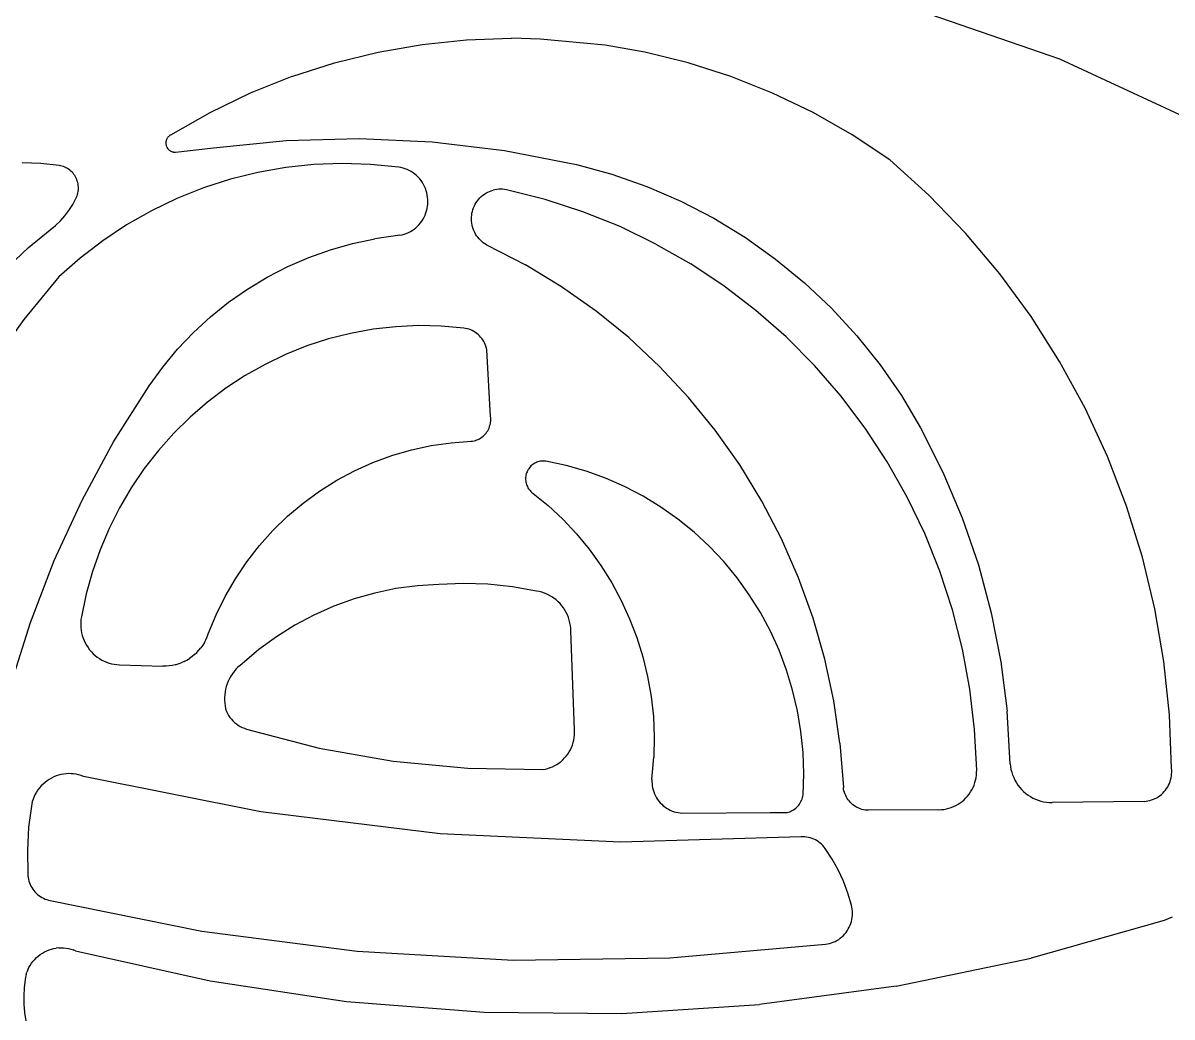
# Model space of a CAD drawing. Extents: x 396092 to 455492, y 17293 to 132793.
# Drawn here: x 416339 to 416428, y 46302.4 to 46379.4 of the extents above; entities that cross this region are included whole.
import ezdxf

# ---------------------------------------------------------------- set-up
doc = ezdxf.new("R2010")
doc.units = 0
doc.header["$LTSCALE"] = 1000
doc.header["$MEASUREMENT"] = 0
doc.layers.add('MU', color=34, linetype='Continuous')

msp = doc.modelspace()

# ---------------------------------------------------------------- linework, layer by layer
at = {"layer": 'MU', "color": 37}
for p, q in [((416419.258, 46376.592), (416407.727, 46380.558)), ((416373.328, 46378.081), (416376.792, 46378.202)), ((416379.008, 46378.126), (416376.792, 46378.202)), ((416384.052, 46377.664), (416379.008, 46378.126)), ((416366.465, 46377.124), (416369.881, 46377.721)), ((416369.881, 46377.721), (416373.328, 46378.081)), ((416387.118, 46377.129), (416384.052, 46377.664)), ((416363.097, 46376.292), (416366.465, 46377.124)), ((416390.487, 46376.299), (416387.118, 46377.129)), ((416429.978, 46371.596), (416419.258, 46376.592)), ((416359.792, 46375.23), (416363.097, 46376.292)), ((416393.793, 46375.238), (416390.487, 46376.299)), ((416359.792, 46375.23), (416356.564, 46373.941)), ((416397.021, 46373.95), (416393.793, 46375.238)), ((416356.564, 46373.941), (416353.43, 46372.432)), ((416400.156, 46372.443), (416397.021, 46373.95)), ((416353.43, 46372.432), (416350.403, 46370.71)), ((416403.184, 46370.722), (416400.156, 46372.443)), ((416350.037, 46370.15), (416350.035, 46370.103)), ((416350.035, 46370.103), (416350.035, 46370.056)), ((416350.043, 46370.196), (416350.037, 46370.15)), ((416350.051, 46370.242), (416350.043, 46370.196)), ((416350.063, 46370.287), (416350.051, 46370.242)), ((416350.077, 46370.332), (416350.063, 46370.287)), ((416350.095, 46370.375), (416350.077, 46370.332)), ((416350.115, 46370.417), (416350.095, 46370.375)), ((416350.138, 46370.458), (416350.115, 46370.417)), ((416350.163, 46370.497), (416350.138, 46370.458)), ((416350.191, 46370.534), (416350.163, 46370.497)), ((416350.221, 46370.569), (416350.191, 46370.534)), ((416350.254, 46370.602), (416350.221, 46370.569)), ((416350.288, 46370.633), (416350.254, 46370.602)), ((416350.325, 46370.661), (416350.288, 46370.633)), ((416350.363, 46370.687), (416350.325, 46370.661)), ((416350.403, 46370.71), (416350.363, 46370.687)), ((416353.728, 46369.706), (416359.353, 46370.286)), ((416359.353, 46370.286), (416365.005, 46370.448)), ((416365.005, 46370.448), (416370.654, 46370.19)), ((416370.654, 46370.19), (416376.269, 46369.514)), ((416406.091, 46368.796), (416403.184, 46370.722)), ((416350.035, 46370.056), (416350.039, 46370.009)), ((416350.039, 46370.009), (416350.046, 46369.963)), ((416350.046, 46369.963), (416350.055, 46369.917)), ((416350.055, 46369.917), (416350.068, 46369.872)), ((416350.068, 46369.872), (416350.083, 46369.828)), ((416350.083, 46369.828), (416350.102, 46369.786)), ((416350.102, 46369.786), (416350.123, 46369.744)), ((416350.123, 46369.744), (416350.146, 46369.704)), ((416350.146, 46369.704), (416350.173, 46369.666)), ((416350.173, 46369.666), (416350.202, 46369.629)), ((416350.202, 46369.629), (416350.233, 46369.595)), ((416350.233, 46369.595), (416350.266, 46369.563)), ((416350.266, 46369.563), (416350.301, 46369.533)), ((416350.301, 46369.533), (416350.338, 46369.505)), ((416350.338, 46369.505), (416350.377, 46369.481)), ((416350.377, 46369.481), (416350.417, 46369.458)), ((416350.417, 46369.458), (416350.459, 46369.439)), ((416350.459, 46369.439), (416350.502, 46369.423)), ((416350.502, 46369.423), (416350.546, 46369.409)), ((416350.546, 46369.409), (416350.59, 46369.399)), ((416350.59, 46369.399), (416350.636, 46369.391)), ((416350.636, 46369.391), (416350.681, 46369.387)), ((416350.681, 46369.387), (416350.727, 46369.386)), ((416350.727, 46369.386), (416350.773, 46369.387)), ((416350.773, 46369.387), (416353.728, 46369.706)), ((416376.269, 46369.514), (416381.822, 46368.423)), ((416340.342, 46368.505), (416338.915, 46368.555)), ((416341.762, 46368.355), (416340.342, 46368.505)), ((416341.875, 46368.335), (416341.762, 46368.355)), ((416341.986, 46368.308), (416341.875, 46368.335)), ((416342.096, 46368.273), (416341.986, 46368.308)), ((416361.5, 46368.426), (416359.319, 46368.195)), ((416363.69, 46368.506), (416361.5, 46368.426)), ((416365.882, 46368.436), (416363.69, 46368.506)), ((416368.063, 46368.215), (416365.882, 46368.436)), ((416381.822, 46368.423), (416384.581, 46367.67)), ((416409.122, 46366.051), (416406.091, 46368.796)), ((416342.203, 46368.232), (416342.096, 46368.273)), ((416342.306, 46368.182), (416342.203, 46368.232)), ((416342.407, 46368.127), (416342.306, 46368.182)), ((416342.504, 46368.064), (416342.407, 46368.127)), ((416342.596, 46367.995), (416342.504, 46368.064)), ((416342.684, 46367.92), (416342.596, 46367.995)), ((416342.767, 46367.84), (416342.684, 46367.92)), ((416342.844, 46367.754), (416342.767, 46367.84)), ((416342.916, 46367.663), (416342.844, 46367.754)), ((416342.982, 46367.567), (416342.916, 46367.663)), ((416343.041, 46367.467), (416342.982, 46367.567)), ((416343.094, 46367.363), (416343.041, 46367.467)), ((416357.159, 46367.814), (416355.028, 46367.285)), ((416359.319, 46368.195), (416357.159, 46367.814)), ((416368.233, 46368.186), (416368.063, 46368.215)), ((416368.401, 46368.145), (416368.233, 46368.186)), ((416368.565, 46368.094), (416368.401, 46368.145)), ((416368.726, 46368.031), (416368.565, 46368.094)), ((416368.883, 46367.958), (416368.726, 46368.031)), ((416369.034, 46367.874), (416368.883, 46367.958)), ((416369.18, 46367.78), (416369.034, 46367.874)), ((416369.319, 46367.677), (416369.18, 46367.78)), ((416369.451, 46367.565), (416369.319, 46367.677)), ((416369.576, 46367.443), (416369.451, 46367.565)), ((416369.693, 46367.314), (416369.576, 46367.443)), ((416384.581, 46367.67), (416387.282, 46366.724)), ((416343.14, 46367.256), (416343.094, 46367.363)), ((416343.179, 46367.147), (416343.14, 46367.256)), ((416343.211, 46367.034), (416343.179, 46367.147)), ((416343.236, 46366.92), (416343.211, 46367.034)), ((416343.253, 46366.805), (416343.236, 46366.92)), ((416343.263, 46366.688), (416343.253, 46366.805)), ((416343.26, 46366.455), (416343.266, 46366.571)), ((416343.266, 46366.571), (416343.263, 46366.688)), ((416352.938, 46366.611), (416350.896, 46365.795)), ((416355.028, 46367.285), (416352.938, 46366.611)), ((416369.801, 46367.177), (416369.693, 46367.314)), ((416369.9, 46367.033), (416369.801, 46367.177)), ((416369.989, 46366.883), (416369.9, 46367.033)), ((416370.069, 46366.727), (416369.989, 46366.883)), ((416370.138, 46366.566), (416370.069, 46366.727)), ((416370.197, 46366.401), (416370.138, 46366.566)), ((416375.963, 46366.517), (416375.814, 46366.513)), ((416376.111, 46366.51), (416375.963, 46366.517)), ((416387.282, 46366.724), (416389.912, 46365.589)), ((416342.821, 46365.321), (416343.075, 46365.784)), ((416343.075, 46365.784), (416343.123, 46365.89)), ((416343.123, 46365.89), (416343.165, 46365.999)), ((416343.165, 46365.999), (416343.2, 46366.11)), ((416343.2, 46366.11), (416343.228, 46366.223)), ((416343.228, 46366.223), (416343.248, 46366.338)), ((416343.248, 46366.338), (416343.26, 46366.455)), ((416350.896, 46365.795), (416348.914, 46364.84)), ((416370.245, 46366.232), (416370.197, 46366.401)), ((416370.282, 46366.061), (416370.245, 46366.232)), ((416370.308, 46365.887), (416370.282, 46366.061)), ((416370.322, 46365.712), (416370.308, 46365.887)), ((416370.326, 46365.536), (416370.322, 46365.712)), ((416374.159, 46365.613), (416374.253, 46365.731)), ((416374.253, 46365.731), (416374.355, 46365.842)), ((416374.355, 46365.842), (416374.463, 46365.946)), ((416374.463, 46365.946), (416374.578, 46366.042)), ((416374.578, 46366.042), (416374.699, 46366.131)), ((416374.699, 46366.131), (416374.825, 46366.211)), ((416374.825, 46366.211), (416374.956, 46366.282)), ((416374.956, 46366.282), (416375.092, 46366.345)), ((416375.092, 46366.345), (416375.231, 46366.398)), ((416375.231, 46366.398), (416375.374, 46366.441)), ((416375.519, 46366.475), (416375.374, 46366.441)), ((416375.666, 46366.499), (416375.519, 46366.475)), ((416375.814, 46366.513), (416375.666, 46366.499)), ((416376.259, 46366.494), (416376.111, 46366.51)), ((416376.406, 46366.468), (416376.259, 46366.494)), ((416379.399, 46365.72), (416376.406, 46366.468)), ((416382.336, 46364.768), (416379.399, 46365.72)), ((416411.965, 46363.104), (416409.122, 46366.051)), ((416342.213, 46364.462), (416342.533, 46364.88)), ((416342.533, 46364.88), (416342.821, 46365.321)), ((416348.914, 46364.84), (416346.998, 46363.75)), ((416370.172, 46364.675), (416370.225, 46364.842)), ((416370.225, 46364.842), (416370.267, 46365.012)), ((416370.267, 46365.012), (416370.298, 46365.185)), ((416370.298, 46365.185), (416370.317, 46365.36)), ((416370.317, 46365.36), (416370.326, 46365.536)), ((416373.739, 46364.65), (416373.772, 46364.799)), ((416373.772, 46364.799), (416373.814, 46364.944)), ((416373.814, 46364.944), (416373.865, 46365.087)), ((416373.865, 46365.087), (416373.926, 46365.226)), ((416373.926, 46365.226), (416373.995, 46365.36)), ((416373.995, 46365.36), (416374.073, 46365.489)), ((416374.073, 46365.489), (416374.159, 46365.613)), ((416385.204, 46363.617), (416382.336, 46364.768)), ((416389.912, 46365.589), (416392.46, 46364.27)), ((416341.484, 46363.707), (416341.863, 46364.07)), ((416341.863, 46364.07), (416342.213, 46364.462)), ((416369.642, 46363.777), (416369.754, 46363.911)), ((416369.754, 46363.911), (416369.857, 46364.052)), ((416369.857, 46364.052), (416369.951, 46364.199)), ((416369.951, 46364.199), (416370.035, 46364.352)), ((416370.035, 46364.352), (416370.109, 46364.511)), ((416370.109, 46364.511), (416370.172, 46364.675)), ((416373.7, 46364.197), (416373.703, 46364.349)), ((416373.707, 46364.045), (416373.7, 46364.197)), ((416373.703, 46364.349), (416373.716, 46364.5)), ((416373.723, 46363.894), (416373.707, 46364.045)), ((416373.716, 46364.5), (416373.739, 46364.65)), ((416373.749, 46363.745), (416373.723, 46363.894)), ((416392.46, 46364.27), (416394.911, 46362.775)), ((416339.402, 46362.001), (416341.08, 46363.374)), ((416341.08, 46363.374), (416341.484, 46363.707)), ((416346.998, 46363.75), (416345.159, 46362.532)), ((416368.158, 46362.95), (416368.326, 46362.985)), ((416368.326, 46362.985), (416368.492, 46363.032)), ((416368.492, 46363.032), (416368.655, 46363.09)), ((416368.655, 46363.09), (416368.813, 46363.158)), ((416368.813, 46363.158), (416368.967, 46363.237)), ((416368.967, 46363.237), (416369.116, 46363.327)), ((416369.116, 46363.327), (416369.258, 46363.426)), ((416369.258, 46363.426), (416369.393, 46363.534)), ((416369.393, 46363.534), (416369.522, 46363.651)), ((416369.522, 46363.651), (416369.642, 46363.777)), ((416373.785, 46363.598), (416373.749, 46363.745)), ((416373.831, 46363.453), (416373.785, 46363.598)), ((416373.885, 46363.312), (416373.831, 46363.453)), ((416373.949, 46363.174), (416373.885, 46363.312)), ((416374.021, 46363.042), (416373.949, 46363.174)), ((416374.102, 46362.914), (416374.021, 46363.042)), ((416387.99, 46362.272), (416385.204, 46363.617)), ((416414.608, 46359.969), (416411.965, 46363.104)), ((416345.159, 46362.532), (416343.405, 46361.189)), ((416362.778, 46361.833), (416364.49, 46362.315)), ((416364.49, 46362.315), (416366.228, 46362.68)), ((416368.158, 46362.95), (416366.228, 46362.68)), ((416374.191, 46362.792), (416374.102, 46362.914)), ((416374.287, 46362.677), (416374.191, 46362.792)), ((416374.391, 46362.568), (416374.287, 46362.677)), ((416374.502, 46362.467), (416374.391, 46362.568)), ((416374.619, 46362.373), (416374.502, 46362.467)), ((416374.742, 46362.287), (416374.619, 46362.373)), ((416374.87, 46362.21), (416374.742, 46362.287)), ((416374.87, 46362.21), (416377.895, 46360.652)), ((416387.99, 46362.272), (416390.68, 46360.738)), ((416394.911, 46362.775), (416397.255, 46361.109)), ((416337.821, 46360.512), (416339.402, 46362.001)), ((416343.405, 46361.189), (416341.744, 46359.729)), ((416359.468, 46360.528), (416361.102, 46361.237)), ((416361.102, 46361.237), (416362.778, 46361.833)), ((416357.884, 46359.711), (416359.468, 46360.528)), ((416380.681, 46358.964), (416377.895, 46360.652)), ((416393.264, 46359.023), (416390.68, 46360.738)), ((416397.255, 46361.109), (416399.481, 46359.282)), ((416341.744, 46359.729), (416339.031, 46356.436)), ((416356.356, 46358.788), (416357.884, 46359.711)), ((416417.039, 46356.659), (416414.608, 46359.969)), ((416354.891, 46357.764), (416356.356, 46358.788)), ((416383.347, 46357.086), (416380.681, 46358.964)), ((416395.729, 46357.135), (416393.264, 46359.023)), ((416399.481, 46359.282), (416401.577, 46357.301)), ((416353.496, 46356.643), (416354.891, 46357.764)), ((416385.882, 46355.026), (416383.347, 46357.086)), ((416398.064, 46355.082), (416395.729, 46357.135)), ((416401.577, 46357.301), (416403.533, 46355.177)), ((416339.031, 46356.436), (416336.547, 46352.96)), ((416352.177, 46355.431), (416353.496, 46356.643)), ((416367.833, 46355.877), (416366.081, 46355.677)), ((416369.595, 46355.958), (416367.833, 46355.877)), ((416371.359, 46355.922), (416369.595, 46355.958)), ((416373.116, 46355.767), (416371.359, 46355.922)), ((416419.247, 46353.191), (416417.039, 46356.659)), ((416350.939, 46354.131), (416352.177, 46355.431)), ((416364.344, 46355.361), (416362.632, 46354.928)), ((416366.081, 46355.677), (416364.344, 46355.361)), ((416373.25, 46355.746), (416373.116, 46355.767)), ((416373.383, 46355.716), (416373.25, 46355.746)), ((416373.513, 46355.678), (416373.383, 46355.716)), ((416373.641, 46355.63), (416373.513, 46355.678)), ((416373.765, 46355.574), (416373.641, 46355.63)), ((416373.886, 46355.509), (416373.765, 46355.574)), ((416374.001, 46355.437), (416373.886, 46355.509)), ((416374.112, 46355.357), (416374.001, 46355.437)), ((416374.218, 46355.269), (416374.112, 46355.357)), ((416374.318, 46355.175), (416374.218, 46355.269)), ((416374.411, 46355.074), (416374.318, 46355.175)), ((416374.497, 46354.967), (416374.411, 46355.074)), ((416374.577, 46354.855), (416374.497, 46354.967)), ((416388.273, 46352.795), (416385.882, 46355.026)), ((416400.259, 46352.873), (416398.064, 46355.082)), ((416403.533, 46355.177), (416405.341, 46352.919)), ((416349.788, 46352.751), (416350.939, 46354.131)), ((416360.951, 46354.383), (416359.309, 46353.725)), ((416362.632, 46354.928), (416360.951, 46354.383)), ((416374.649, 46354.737), (416374.577, 46354.855)), ((416374.713, 46354.615), (416374.649, 46354.737)), ((416374.769, 46354.488), (416374.713, 46354.615)), ((416374.817, 46354.359), (416374.769, 46354.488)), ((416374.856, 46354.226), (416374.817, 46354.359)), ((416374.887, 46354.091), (416374.856, 46354.226)), ((416375.185, 46348.923), (416374.887, 46354.091)), ((416359.309, 46353.725), (416357.713, 46352.96)), ((416421.222, 46349.578), (416419.247, 46353.191)), ((416348.729, 46351.296), (416349.788, 46352.751)), ((416357.713, 46352.96), (416356.169, 46352.089)), ((416390.51, 46350.402), (416388.273, 46352.795)), ((416402.303, 46350.518), (416400.259, 46352.873)), ((416405.341, 46352.919), (416406.991, 46350.539)), ((416356.169, 46352.089), (416354.685, 46351.116)), ((416345.992, 46346.962), (416348.729, 46351.296)), ((416354.685, 46351.116), (416353.266, 46350.046)), ((416404.187, 46348.028), (416402.303, 46350.518)), ((416406.991, 46350.539), (416408.476, 46348.048)), ((416353.266, 46350.046), (416351.919, 46348.884)), ((416392.581, 46347.859), (416390.51, 46350.402)), ((416351.919, 46348.884), (416350.649, 46347.633)), ((416375.195, 46348.809), (416375.185, 46348.923)), ((416375.198, 46348.695), (416375.195, 46348.809)), ((416422.954, 46345.839), (416421.222, 46349.578)), ((416374.958, 46347.826), (416375.012, 46347.926)), ((416375.012, 46347.926), (416375.06, 46348.029)), ((416375.06, 46348.029), (416375.101, 46348.135)), ((416375.101, 46348.135), (416375.135, 46348.244)), ((416375.135, 46348.244), (416375.162, 46348.355)), ((416375.162, 46348.355), (416375.181, 46348.467)), ((416375.181, 46348.467), (416375.193, 46348.581)), ((416375.193, 46348.581), (416375.198, 46348.695)), ((416394.478, 46345.178), (416392.581, 46347.859)), ((416405.904, 46345.415), (416404.187, 46348.028)), ((416408.476, 46348.048), (416410.21, 46344.623)), ((416343.541, 46342.453), (416345.992, 46346.962)), ((416350.649, 46347.633), (416349.463, 46346.301)), ((416372.122, 46346.897), (416373.68, 46347.007)), ((416373.68, 46347.007), (416373.791, 46347.021)), ((416373.791, 46347.021), (416373.9, 46347.043)), ((416373.9, 46347.043), (416374.008, 46347.073)), ((416374.008, 46347.073), (416374.114, 46347.109)), ((416374.114, 46347.109), (416374.218, 46347.153)), ((416374.218, 46347.153), (416374.318, 46347.204)), ((416374.318, 46347.204), (416374.414, 46347.261)), ((416374.414, 46347.261), (416374.507, 46347.325)), ((416374.507, 46347.325), (416374.595, 46347.395)), ((416374.595, 46347.395), (416374.679, 46347.471)), ((416374.679, 46347.471), (416374.757, 46347.553)), ((416374.757, 46347.553), (416374.83, 46347.639)), ((416374.83, 46347.639), (416374.897, 46347.731)), ((416374.897, 46347.731), (416374.958, 46347.826)), ((416349.463, 46346.301), (416348.364, 46344.891)), ((416367.545, 46345.913), (416369.047, 46346.348)), ((416369.047, 46346.348), (416370.575, 46346.677)), ((416370.575, 46346.677), (416372.122, 46346.897)), ((416364.646, 46344.73), (416366.075, 46345.373)), ((416366.075, 46345.373), (416367.545, 46345.913)), ((416378.444, 46345.212), (416378.373, 46345.156)), ((416378.518, 46345.264), (416378.444, 46345.212)), ((416378.595, 46345.31), (416378.518, 46345.264)), ((416378.675, 46345.351), (416378.595, 46345.31)), ((416378.758, 46345.386), (416378.675, 46345.351)), ((416378.842, 46345.416), (416378.758, 46345.386)), ((416378.929, 46345.439), (416378.842, 46345.416)), ((416379.017, 46345.457), (416378.929, 46345.439)), ((416379.105, 46345.469), (416379.017, 46345.457)), ((416379.195, 46345.475), (416379.105, 46345.469)), ((416379.284, 46345.474), (416379.195, 46345.475)), ((416379.374, 46345.468), (416379.284, 46345.474)), ((416379.462, 46345.455), (416379.374, 46345.468)), ((416381.031, 46345.122), (416379.462, 46345.455)), ((416396.192, 46342.371), (416394.478, 46345.178)), ((416407.444, 46342.69), (416405.904, 46345.415)), ((416424.437, 46341.989), (416422.954, 46345.839)), ((416348.364, 46344.891), (416347.359, 46343.412)), ((416363.263, 46343.988), (416364.646, 46344.73)), ((416377.906, 46344.297), (416377.897, 46344.206)), ((416377.922, 46344.387), (416377.906, 46344.297)), ((416377.943, 46344.476), (416377.922, 46344.387)), ((416377.97, 46344.563), (416377.943, 46344.476)), ((416378.002, 46344.648), (416377.97, 46344.563)), ((416378.04, 46344.73), (416378.002, 46344.648)), ((416378.084, 46344.81), (416378.04, 46344.73)), ((416378.132, 46344.887), (416378.084, 46344.81)), ((416378.186, 46344.96), (416378.132, 46344.887)), ((416378.244, 46345.03), (416378.186, 46344.96)), ((416378.307, 46345.095), (416378.244, 46345.03)), ((416378.373, 46345.156), (416378.307, 46345.095)), ((416382.574, 46344.683), (416381.031, 46345.122)), ((416384.085, 46344.141), (416382.574, 46344.683)), ((416410.21, 46344.623), (416411.705, 46341.082)), ((416347.359, 46343.412), (416346.451, 46341.868)), ((416361.934, 46343.151), (416363.263, 46343.988)), ((416377.897, 46344.206), (416377.893, 46344.114)), ((416377.893, 46344.114), (416377.896, 46344.023)), ((416377.896, 46344.023), (416377.904, 46343.932)), ((416377.904, 46343.932), (416377.919, 46343.842)), ((416377.919, 46343.842), (416377.939, 46343.753)), ((416377.939, 46343.753), (416377.965, 46343.665)), ((416377.965, 46343.665), (416377.996, 46343.58)), ((416377.996, 46343.58), (416378.034, 46343.497)), ((416378.034, 46343.497), (416378.076, 46343.416)), ((416378.076, 46343.416), (416378.124, 46343.339)), ((416385.558, 46343.497), (416384.085, 46344.141)), ((416386.985, 46342.754), (416385.558, 46343.497)), ((416360.665, 46342.222), (416361.934, 46343.151)), ((416378.124, 46343.339), (416378.177, 46343.265)), ((416378.177, 46343.265), (416378.234, 46343.195)), ((416378.234, 46343.195), (416378.296, 46343.129)), ((416378.296, 46343.129), (416378.362, 46343.067)), ((416378.362, 46343.067), (416379.631, 46342.032)), ((416388.361, 46341.917), (416386.985, 46342.754)), ((416408.802, 46339.865), (416407.444, 46342.69)), ((416341.389, 46337.788), (416343.541, 46342.453)), ((416346.451, 46341.868), (416345.644, 46340.266)), ((416359.461, 46341.206), (416360.665, 46342.222)), ((416379.631, 46342.032), (416380.766, 46340.975)), ((416389.68, 46340.988), (416388.361, 46341.917)), ((416397.713, 46339.451), (416396.192, 46342.371)), ((416425.663, 46338.046), (416424.437, 46341.989)), ((416358.329, 46340.107), (416359.461, 46341.206)), ((416380.766, 46340.975), (416381.83, 46339.846)), ((416390.935, 46339.971), (416389.68, 46340.988)), ((416411.705, 46341.082), (416412.956, 46337.444)), ((416345.644, 46340.266), (416344.941, 46338.615)), ((416357.274, 46338.932), (416358.329, 46340.107)), ((416381.83, 46339.846), (416382.82, 46338.647)), ((416392.121, 46338.872), (416390.935, 46339.971)), ((416409.97, 46336.953), (416408.802, 46339.865)), ((416399.037, 46336.431), (416397.713, 46339.451)), ((416344.941, 46338.615), (416344.346, 46336.919)), ((416356.301, 46337.684), (416357.274, 46338.932)), ((416382.82, 46338.647), (416383.73, 46337.385)), ((416393.233, 46337.694), (416392.121, 46338.872)), ((416426.627, 46334.028), (416425.663, 46338.046)), ((416339.543, 46332.987), (416341.389, 46337.788)), ((416355.415, 46336.372), (416356.301, 46337.684)), ((416383.73, 46337.385), (416384.558, 46336.064)), ((416394.265, 46336.444), (416393.233, 46337.694)), ((416412.956, 46337.444), (416413.954, 46333.725)), ((416344.346, 46336.919), (416343.861, 46335.187)), ((416354.619, 46334.999), (416355.415, 46336.372)), ((416395.214, 46335.126), (416394.265, 46336.444)), ((416400.155, 46333.327), (416399.037, 46336.431)), ((416410.944, 46333.968), (416409.97, 46336.953)), ((416367.853, 46335.6), (416366.215, 46335.261)), ((416369.509, 46335.82), (416367.853, 46335.6)), ((416371.177, 46335.921), (416369.509, 46335.82)), ((416373.078, 46336.006), (416371.177, 46335.921)), ((416374.98, 46335.949), (416373.078, 46336.006)), ((416376.872, 46335.749), (416374.98, 46335.949)), ((416378.746, 46335.409), (416376.872, 46335.749)), ((416378.95, 46335.371), (416378.746, 46335.409)), ((416384.558, 46336.064), (416385.3, 46334.692)), ((416343.861, 46335.187), (416343.489, 46333.427)), ((416353.918, 46333.574), (416354.619, 46334.999)), ((416364.605, 46334.806), (416363.03, 46334.236)), ((416366.215, 46335.261), (416364.605, 46334.806)), ((416379.152, 46335.319), (416378.95, 46335.371)), ((416379.35, 46335.253), (416379.152, 46335.319)), ((416379.543, 46335.174), (416379.35, 46335.253)), ((416379.731, 46335.082), (416379.543, 46335.174)), ((416379.912, 46334.978), (416379.731, 46335.082)), ((416380.086, 46334.861), (416379.912, 46334.978)), ((416380.252, 46334.733), (416380.086, 46334.861)), ((416380.409, 46334.593), (416380.252, 46334.733)), ((416380.557, 46334.444), (416380.409, 46334.593)), ((416385.3, 46334.692), (416385.951, 46333.272)), ((416396.076, 46333.747), (416395.214, 46335.126)), ((416363.03, 46334.236), (416361.498, 46333.555)), ((416380.694, 46334.284), (416380.557, 46334.444)), ((416380.821, 46334.116), (416380.694, 46334.284)), ((416380.937, 46333.939), (416380.821, 46334.116)), ((416381.041, 46333.755), (416380.937, 46333.939)), ((416381.132, 46333.564), (416381.041, 46333.755)), ((416396.845, 46332.312), (416396.076, 46333.747)), ((416411.72, 46330.922), (416410.944, 46333.968)), ((416413.954, 46333.725), (416414.696, 46329.945)), ((416427.325, 46329.953), (416426.627, 46334.028)), ((416338.012, 46328.073), (416339.543, 46332.987)), ((416343.442, 46333.011), (416343.439, 46332.802)), ((416343.439, 46332.802), (416343.45, 46332.593)), ((416343.459, 46333.22), (416343.442, 46333.011)), ((416343.489, 46333.427), (416343.459, 46333.22)), ((416353.315, 46332.103), (416353.918, 46333.574)), ((416360.017, 46332.766), (416358.594, 46331.873)), ((416361.498, 46333.555), (416360.017, 46332.766)), ((416381.211, 46333.367), (416381.132, 46333.564)), ((416381.277, 46333.166), (416381.211, 46333.367)), ((416381.329, 46332.96), (416381.277, 46333.166)), ((416381.368, 46332.751), (416381.329, 46332.96)), ((416381.393, 46332.54), (416381.368, 46332.751)), ((416385.951, 46333.272), (416386.511, 46331.812)), ((416401.064, 46330.152), (416400.155, 46333.327)), ((416343.45, 46332.593), (416343.474, 46332.386)), ((416343.474, 46332.386), (416343.512, 46332.18)), ((416343.512, 46332.18), (416343.562, 46331.977)), ((416343.562, 46331.977), (416343.626, 46331.778)), ((416353.13, 46331.65), (416353.23, 46331.873)), ((416353.23, 46331.873), (416353.315, 46332.103)), ((416358.594, 46331.873), (416357.235, 46330.88)), ((416381.405, 46332.328), (416381.393, 46332.54)), ((416381.673, 46324.664), (416381.405, 46332.328)), ((416397.52, 46330.828), (416396.845, 46332.312)), ((416343.626, 46331.778), (416343.703, 46331.584)), ((416343.703, 46331.584), (416343.792, 46331.396)), ((416343.792, 46331.396), (416343.893, 46331.214)), ((416343.893, 46331.214), (416344.006, 46331.039)), ((416344.006, 46331.039), (416344.129, 46330.872)), ((416352.592, 46330.837), (416352.747, 46331.026)), ((416352.888, 46331.225), (416352.747, 46331.026)), ((416353.016, 46331.433), (416352.888, 46331.225)), ((416353.016, 46331.433), (416353.13, 46331.65)), ((416386.511, 46331.812), (416386.976, 46330.318)), ((416344.129, 46330.872), (416344.264, 46330.714)), ((416344.264, 46330.714), (416344.408, 46330.566)), ((416344.408, 46330.566), (416344.561, 46330.427)), ((416344.561, 46330.427), (416344.723, 46330.299)), ((416344.723, 46330.299), (416344.894, 46330.183)), ((416344.894, 46330.183), (416345.071, 46330.078)), ((416345.071, 46330.078), (416345.255, 46329.985)), ((416351.443, 46329.96), (416351.658, 46330.072)), ((416351.658, 46330.072), (416351.864, 46330.199)), ((416352.061, 46330.34), (416351.864, 46330.199)), ((416352.249, 46330.493), (416352.061, 46330.34)), ((416352.249, 46330.493), (416352.426, 46330.66)), ((416352.426, 46330.66), (416352.592, 46330.837)), ((416357.235, 46330.88), (416355.949, 46329.792)), ((416386.976, 46330.318), (416387.344, 46328.796)), ((416398.096, 46329.302), (416397.52, 46330.828)), ((416401.758, 46326.921), (416401.064, 46330.152)), ((416412.293, 46327.831), (416411.72, 46330.922)), ((416345.255, 46329.985), (416345.444, 46329.905)), ((416345.444, 46329.905), (416345.638, 46329.838)), ((416345.638, 46329.838), (416345.836, 46329.784)), ((416345.836, 46329.784), (416346.037, 46329.744)), ((416346.037, 46329.744), (416346.24, 46329.718)), ((416346.24, 46329.718), (416346.445, 46329.705)), ((416346.445, 46329.705), (416349.809, 46329.609)), ((416350.05, 46329.61), (416349.809, 46329.609)), ((416350.29, 46329.628), (416350.05, 46329.61)), ((416350.529, 46329.663), (416350.29, 46329.628)), ((416350.764, 46329.714), (416350.529, 46329.663)), ((416350.764, 46329.714), (416350.996, 46329.78)), ((416350.996, 46329.78), (416351.223, 46329.862)), ((416351.443, 46329.96), (416351.223, 46329.862)), ((416355.322, 46329.194), (416355.191, 46329.02)), ((416355.464, 46329.359), (416355.322, 46329.194)), ((416355.616, 46329.514), (416355.464, 46329.359)), ((416355.778, 46329.659), (416355.616, 46329.514)), ((416355.949, 46329.792), (416355.778, 46329.659)), ((416398.572, 46327.74), (416398.096, 46329.302)), ((416414.696, 46329.945), (416415.178, 46326.12)), ((416427.753, 46325.839), (416427.325, 46329.953)), ((416354.869, 46328.45), (416354.787, 46328.247)), ((416354.964, 46328.647), (416354.869, 46328.45)), ((416355.072, 46328.837), (416354.964, 46328.647)), ((416355.191, 46329.02), (416355.072, 46328.837)), ((416387.344, 46328.796), (416387.614, 46327.253)), ((416354.592, 46327.394), (416354.578, 46327.175)), ((416354.62, 46327.612), (416354.592, 46327.394)), ((416354.662, 46327.827), (416354.62, 46327.612)), ((416354.717, 46328.039), (416354.662, 46327.827)), ((416354.787, 46328.247), (416354.717, 46328.039)), ((416398.945, 46326.149), (416398.572, 46327.74)), ((416412.661, 46324.706), (416412.293, 46327.831)), ((416354.578, 46327.175), (416354.578, 46326.956)), ((416354.578, 46326.956), (416354.592, 46326.736)), ((416354.592, 46326.736), (416354.62, 46326.519)), ((416354.62, 46326.519), (416354.662, 46326.303)), ((416387.614, 46327.253), (416387.784, 46325.695)), ((416402.235, 46323.649), (416401.758, 46326.921)), ((416354.662, 46326.303), (416354.718, 46326.091)), ((416354.718, 46326.091), (416354.801, 46325.933)), ((416354.801, 46325.933), (416354.894, 46325.78)), ((416354.894, 46325.78), (416354.997, 46325.635)), ((416354.997, 46325.635), (416355.11, 46325.497)), ((416387.784, 46325.695), (416387.854, 46324.129)), ((416399.214, 46324.536), (416398.945, 46326.149)), ((416415.41, 46322.048), (416415.178, 46326.12)), ((416427.91, 46321.705), (416427.753, 46325.839)), ((416355.11, 46325.497), (416355.231, 46325.367)), ((416355.231, 46325.367), (416355.361, 46325.246)), ((416355.361, 46325.246), (416355.499, 46325.134)), ((416355.499, 46325.134), (416355.644, 46325.033)), ((416355.644, 46325.033), (416355.796, 46324.941)), ((416355.796, 46324.941), (416355.953, 46324.861)), ((416355.953, 46324.861), (416356.115, 46324.791)), ((416356.115, 46324.791), (416356.282, 46324.733)), ((416356.282, 46324.733), (416361.913, 46323.267)), ((416412.823, 46321.564), (416412.661, 46324.706)), ((416381.574, 46323.688), (416381.62, 46323.879)), ((416381.62, 46323.879), (416381.653, 46324.074)), ((416381.653, 46324.074), (416381.673, 46324.27)), ((416381.679, 46324.467), (416381.673, 46324.664)), ((416381.673, 46324.27), (416381.679, 46324.467)), ((416387.854, 46324.129), (416387.823, 46322.561)), ((416399.377, 46322.909), (416399.214, 46324.536)), ((416361.913, 46323.267), (416367.638, 46322.253)), ((416381.161, 46322.802), (416381.267, 46322.967)), ((416381.267, 46322.967), (416381.361, 46323.138)), ((416381.361, 46323.138), (416381.444, 46323.316)), ((416381.444, 46323.316), (416381.515, 46323.5)), ((416381.515, 46323.5), (416381.574, 46323.688)), ((416402.235, 46323.649), (416402.502, 46320.22)), ((416367.638, 46322.253), (416373.424, 46321.698)), ((416380.319, 46322), (416380.481, 46322.108)), ((416380.481, 46322.108), (416380.635, 46322.227)), ((416380.635, 46322.227), (416380.78, 46322.357)), ((416380.78, 46322.357), (416380.917, 46322.496)), ((416380.917, 46322.496), (416381.044, 46322.645)), ((416381.044, 46322.645), (416381.161, 46322.802)), ((416387.679, 46320.835), (416387.823, 46322.561)), ((416399.434, 46321.274), (416399.377, 46322.909)), ((416415.41, 46322.048), (416415.437, 46321.827)), ((416341.721, 46321.165), (416341.533, 46321.103)), ((416341.912, 46321.214), (416341.721, 46321.165)), ((416342.106, 46321.251), (416341.912, 46321.214)), ((416342.303, 46321.274), (416342.106, 46321.251)), ((416342.5, 46321.284), (416342.303, 46321.274)), ((416342.697, 46321.28), (416342.5, 46321.284)), ((416342.894, 46321.263), (416342.697, 46321.28)), ((416343.089, 46321.233), (416342.894, 46321.263)), ((416343.282, 46321.19), (416343.089, 46321.233)), ((416343.472, 46321.134), (416343.282, 46321.19)), ((416373.424, 46321.698), (416379.235, 46321.606)), ((416379.235, 46321.606), (416379.425, 46321.64)), ((416379.425, 46321.64), (416379.613, 46321.686)), ((416379.613, 46321.686), (416379.797, 46321.746)), ((416379.797, 46321.746), (416379.976, 46321.818)), ((416379.976, 46321.818), (416380.151, 46321.903)), ((416380.151, 46321.903), (416380.319, 46322)), ((416399.385, 46319.639), (416399.434, 46321.274)), ((416412.776, 46320.971), (416412.805, 46321.168)), ((416412.805, 46321.168), (416412.82, 46321.366)), ((416412.82, 46321.366), (416412.823, 46321.564)), ((416415.437, 46321.827), (416415.479, 46321.607)), ((416415.479, 46321.607), (416415.535, 46321.392)), ((416415.535, 46321.392), (416415.605, 46321.18)), ((416415.605, 46321.18), (416415.689, 46320.974)), ((416427.905, 46321.103), (416427.92, 46321.253)), ((416427.923, 46321.555), (416427.91, 46321.705)), ((416427.92, 46321.253), (416427.926, 46321.404)), ((416427.926, 46321.404), (416427.923, 46321.555)), ((416340.385, 46320.337), (416340.254, 46320.187)), ((416340.526, 46320.479), (416340.385, 46320.337)), ((416340.676, 46320.61), (416340.526, 46320.479)), ((416340.834, 46320.732), (416340.676, 46320.61)), ((416340.999, 46320.842), (416340.834, 46320.732)), ((416341.171, 46320.941), (416340.999, 46320.842)), ((416341.349, 46321.028), (416341.171, 46320.941)), ((416341.533, 46321.103), (416341.349, 46321.028)), ((416343.658, 46321.065), (416343.472, 46321.134)), ((416357.383, 46318.316), (416343.658, 46321.065)), ((416387.679, 46320.835), (416387.676, 46320.671)), ((416387.676, 46320.671), (416387.684, 46320.507)), ((416387.684, 46320.507), (416387.702, 46320.344)), ((416387.702, 46320.344), (416387.731, 46320.182)), ((416412.54, 46320.216), (416412.617, 46320.399)), ((416412.617, 46320.399), (416412.682, 46320.586)), ((416412.682, 46320.586), (416412.736, 46320.777)), ((416412.736, 46320.777), (416412.776, 46320.971)), ((416415.689, 46320.974), (416415.787, 46320.775)), ((416415.787, 46320.775), (416415.898, 46320.582)), ((416415.898, 46320.582), (416416.021, 46320.398)), ((416416.021, 46320.398), (416416.156, 46320.222)), ((416427.533, 46320.129), (416427.613, 46320.256)), ((416427.613, 46320.256), (416427.684, 46320.388)), ((416427.684, 46320.388), (416427.746, 46320.524)), ((416427.746, 46320.524), (416427.8, 46320.665)), ((416427.8, 46320.665), (416427.844, 46320.809)), ((416427.844, 46320.809), (416427.879, 46320.955)), ((416427.879, 46320.955), (416427.905, 46321.103)), ((416339.834, 46319.506), (416339.758, 46319.32)), ((416339.923, 46319.686), (416339.834, 46319.506)), ((416340.022, 46319.861), (416339.923, 46319.686)), ((416340.133, 46320.028), (416340.022, 46319.861)), ((416340.254, 46320.187), (416340.133, 46320.028)), ((416387.731, 46320.182), (416387.77, 46320.023)), ((416387.77, 46320.023), (416387.82, 46319.866)), ((416387.82, 46319.866), (416387.88, 46319.714)), ((416387.88, 46319.714), (416387.949, 46319.566)), ((416387.949, 46319.566), (416388.028, 46319.422)), ((416388.028, 46319.422), (416388.116, 46319.285)), ((416399.305, 46319.318), (416399.339, 46319.423)), ((416399.339, 46319.423), (416399.365, 46319.53)), ((416399.365, 46319.53), (416399.385, 46319.639)), ((416402.521, 46320.089), (416402.502, 46320.22)), ((416402.548, 46319.959), (416402.521, 46320.089)), ((416402.583, 46319.832), (416402.548, 46319.959)), ((416402.627, 46319.707), (416402.583, 46319.832)), ((416402.679, 46319.586), (416402.627, 46319.707)), ((416402.739, 46319.468), (416402.679, 46319.586)), ((416402.806, 46319.355), (416402.739, 46319.468)), ((416411.848, 46319.266), (416411.988, 46319.404)), ((416411.988, 46319.404), (416412.119, 46319.551)), ((416412.119, 46319.551), (416412.24, 46319.706)), ((416412.24, 46319.706), (416412.351, 46319.869)), ((416412.351, 46319.869), (416412.451, 46320.04)), ((416412.451, 46320.04), (416412.54, 46320.216)), ((416416.156, 46320.222), (416416.303, 46320.056)), ((416416.303, 46320.056), (416416.46, 46319.901)), ((416416.46, 46319.901), (416416.627, 46319.757)), ((416416.627, 46319.757), (416416.803, 46319.625)), ((416416.803, 46319.625), (416416.987, 46319.505)), ((416416.987, 46319.505), (416417.179, 46319.398)), ((416417.179, 46319.398), (416417.378, 46319.305)), ((416426.644, 46319.356), (416426.776, 46319.424)), ((416426.776, 46319.424), (416426.902, 46319.502)), ((416426.902, 46319.502), (416427.023, 46319.588)), ((416427.023, 46319.588), (416427.139, 46319.682)), ((416427.139, 46319.682), (416427.248, 46319.783)), ((416427.248, 46319.783), (416427.35, 46319.892)), ((416427.35, 46319.892), (416427.446, 46320.007)), ((416427.446, 46320.007), (416427.533, 46320.129)), ((416339.643, 46318.934), (416339.41, 46317.139)), ((416339.694, 46319.129), (416339.643, 46318.934)), ((416339.758, 46319.32), (416339.694, 46319.129)), ((416388.116, 46319.285), (416388.213, 46319.154)), ((416388.213, 46319.154), (416388.318, 46319.029)), ((416388.318, 46319.029), (416388.431, 46318.912)), ((416388.431, 46318.912), (416388.551, 46318.803)), ((416388.551, 46318.803), (416388.678, 46318.702)), ((416388.678, 46318.702), (416388.812, 46318.61)), ((416388.812, 46318.61), (416388.951, 46318.528)), ((416388.951, 46318.528), (416389.095, 46318.455)), ((416398.541, 46318.418), (416398.635, 46318.474)), ((416398.635, 46318.474), (416398.725, 46318.535)), ((416398.725, 46318.535), (416398.811, 46318.602)), ((416398.811, 46318.602), (416398.893, 46318.676)), ((416398.893, 46318.676), (416398.969, 46318.754)), ((416398.969, 46318.754), (416399.04, 46318.838)), ((416399.04, 46318.838), (416399.106, 46318.926)), ((416399.106, 46318.926), (416399.165, 46319.019)), ((416399.165, 46319.019), (416399.218, 46319.115)), ((416399.218, 46319.115), (416399.265, 46319.215)), ((416399.265, 46319.215), (416399.305, 46319.318)), ((416402.881, 46319.246), (416402.806, 46319.355)), ((416402.962, 46319.143), (416402.881, 46319.246)), ((416403.05, 46319.046), (416402.962, 46319.143)), ((416403.144, 46318.955), (416403.05, 46319.046)), ((416403.244, 46318.87), (416403.144, 46318.955)), ((416403.349, 46318.792), (416403.244, 46318.87)), ((416403.459, 46318.722), (416403.349, 46318.792)), ((416403.573, 46318.659), (416403.459, 46318.722)), ((416403.691, 46318.604), (416403.573, 46318.659)), ((416403.813, 46318.558), (416403.691, 46318.604)), ((416403.937, 46318.519), (416403.813, 46318.558)), ((416404.063, 46318.49), (416403.937, 46318.519)), ((416404.191, 46318.468), (416404.063, 46318.49)), ((416404.32, 46318.456), (416404.191, 46318.468)), ((416409.898, 46318.487), (416404.45, 46318.452)), ((416409.898, 46318.487), (416410.092, 46318.496)), ((416410.092, 46318.496), (416410.286, 46318.517)), ((416410.286, 46318.517), (416410.477, 46318.552)), ((416410.477, 46318.552), (416410.666, 46318.599)), ((416410.666, 46318.599), (416410.852, 46318.66)), ((416410.852, 46318.66), (416411.033, 46318.732)), ((416411.033, 46318.732), (416411.209, 46318.816)), ((416411.209, 46318.816), (416411.379, 46318.912)), ((416411.379, 46318.912), (416411.543, 46319.019)), ((416411.543, 46319.019), (416411.7, 46319.137)), ((416411.7, 46319.137), (416411.848, 46319.266)), ((416417.378, 46319.305), (416417.582, 46319.226)), ((416417.582, 46319.226), (416417.792, 46319.161)), ((416417.792, 46319.161), (416418.005, 46319.11)), ((416418.005, 46319.11), (416418.22, 46319.075)), ((416418.22, 46319.075), (416418.438, 46319.054)), ((416418.438, 46319.054), (416418.657, 46319.049)), ((416425.79, 46319.138), (416418.657, 46319.049)), ((416425.79, 46319.138), (416425.937, 46319.15)), ((416425.937, 46319.15), (416426.083, 46319.172)), ((416426.083, 46319.172), (416426.228, 46319.204)), ((416426.228, 46319.204), (416426.37, 46319.245)), ((416426.37, 46319.245), (416426.509, 46319.296)), ((416426.509, 46319.296), (416426.644, 46319.356)), ((416371.269, 46316.614), (416357.383, 46318.316)), ((416389.095, 46318.455), (416389.244, 46318.392)), ((416389.244, 46318.392), (416389.396, 46318.339)), ((416389.396, 46318.339), (416389.551, 46318.296)), ((416389.551, 46318.296), (416389.709, 46318.264)), ((416389.709, 46318.264), (416389.869, 46318.243)), ((416389.869, 46318.243), (416390.03, 46318.233)), ((416390.03, 46318.233), (416396.844, 46318.27)), ((416396.844, 46318.27), (416398.136, 46318.266)), ((416398.136, 46318.266), (416398.24, 46318.293)), ((416398.24, 46318.293), (416398.343, 46318.328)), ((416398.343, 46318.328), (416398.444, 46318.37)), ((416398.444, 46318.37), (416398.541, 46318.418)), ((416404.45, 46318.452), (416404.32, 46318.456)), ((416339.41, 46317.139), (416339.311, 46315.332)), ((416385.241, 46315.969), (416371.269, 46316.614)), ((416399.222, 46316.383), (416385.241, 46315.969)), ((416399.366, 46316.388), (416399.222, 46316.383)), ((416399.51, 46316.383), (416399.366, 46316.388)), ((416399.653, 46316.368), (416399.51, 46316.383)), ((416399.795, 46316.343), (416399.653, 46316.368)), ((416399.935, 46316.308), (416399.795, 46316.343)), ((416400.073, 46316.264), (416399.935, 46316.308)), ((416400.207, 46316.211), (416400.073, 46316.264)), ((416400.337, 46316.149), (416400.207, 46316.211)), ((416400.463, 46316.077), (416400.337, 46316.149)), ((416400.585, 46315.997), (416400.463, 46316.077)), ((416400.7, 46315.91), (416400.585, 46315.997)), ((416400.81, 46315.814), (416400.7, 46315.91)), ((416400.912, 46315.711), (416400.81, 46315.814)), ((416339.311, 46315.332), (416339.345, 46313.521)), ((416401.008, 46315.601), (416400.912, 46315.711)), ((416401.097, 46315.485), (416401.008, 46315.601)), ((416401.627, 46314.677), (416401.097, 46315.485)), ((416402.098, 46313.831), (416401.627, 46314.677)), ((416339.345, 46313.521), (416339.353, 46313.382)), ((416339.353, 46313.382), (416339.37, 46313.243)), ((416339.37, 46313.243), (416339.395, 46313.105)), ((416402.506, 46312.951), (416402.098, 46313.831)), ((416339.395, 46313.105), (416339.43, 46312.969)), ((416339.43, 46312.969), (416339.473, 46312.836)), ((416339.473, 46312.836), (416339.524, 46312.707)), ((416339.524, 46312.707), (416339.584, 46312.581)), ((416339.584, 46312.581), (416339.652, 46312.459)), ((416339.652, 46312.459), (416339.728, 46312.342)), ((416339.728, 46312.342), (416339.81, 46312.23)), ((416402.849, 46312.043), (416402.506, 46312.951)), ((416339.81, 46312.23), (416339.9, 46312.125)), ((416339.9, 46312.125), (416339.997, 46312.025)), ((416339.997, 46312.025), (416340.099, 46311.932)), ((416340.099, 46311.932), (416340.208, 46311.846)), ((416340.208, 46311.846), (416340.322, 46311.768)), ((416340.322, 46311.768), (416340.44, 46311.698)), ((416340.44, 46311.698), (416340.563, 46311.635)), ((416340.563, 46311.635), (416340.69, 46311.581)), ((416340.69, 46311.581), (416340.819, 46311.536)), ((416340.819, 46311.536), (416340.952, 46311.499)), ((416340.952, 46311.499), (416352.831, 46309.09)), ((416403.125, 46311.112), (416402.849, 46312.043)), ((416403.161, 46310.956), (416403.125, 46311.112)), ((416403.186, 46310.799), (416403.161, 46310.956)), ((416403.201, 46310.64), (416403.186, 46310.799)), ((416403.207, 46310.48), (416403.201, 46310.64)), ((416403.201, 46310.321), (416403.207, 46310.48)), ((416403.023, 46309.547), (416403.078, 46309.696)), ((416403.078, 46309.696), (416403.124, 46309.849)), ((416403.124, 46309.849), (416403.16, 46310.004)), ((416403.16, 46310.004), (416403.186, 46310.162)), ((416403.186, 46310.162), (416403.201, 46310.321)), ((416427.336, 46309.923), (416417.049, 46307.011)), ((416427.659, 46310.039), (416427.336, 46309.923)), ((416427.974, 46310.177), (416427.659, 46310.039)), ((416352.831, 46309.09), (416364.847, 46307.537)), ((416402.386, 46308.649), (416402.501, 46308.757)), ((416402.501, 46308.757), (416402.608, 46308.873)), ((416402.608, 46308.873), (416402.708, 46308.996)), ((416402.708, 46308.996), (416402.8, 46309.126)), ((416402.8, 46309.126), (416402.883, 46309.261)), ((416402.883, 46309.261), (416402.958, 46309.401)), ((416402.958, 46309.401), (416403.023, 46309.547)), ((416341.736, 46307.799), (416341.546, 46307.779)), ((416341.736, 46307.799), (416341.927, 46307.806)), ((416341.927, 46307.806), (416342.118, 46307.8)), ((416342.118, 46307.8), (416342.308, 46307.781)), ((416389.049, 46307.029), (416401.117, 46308.076)), ((416401.117, 46308.076), (416401.272, 46308.1)), ((416401.272, 46308.1), (416401.424, 46308.135)), ((416401.424, 46308.135), (416401.575, 46308.18)), ((416401.575, 46308.18), (416401.721, 46308.235)), ((416401.721, 46308.235), (416401.865, 46308.299)), ((416401.865, 46308.299), (416402.003, 46308.373)), ((416402.003, 46308.373), (416402.137, 46308.457)), ((416402.137, 46308.457), (416402.264, 46308.549)), ((416402.264, 46308.549), (416402.386, 46308.649)), ((416339.751, 46306.758), (416339.878, 46306.904)), ((416339.878, 46306.904), (416340.014, 46307.041)), ((416340.014, 46307.041), (416340.159, 46307.168)), ((416340.159, 46307.168), (416340.312, 46307.285)), ((416340.312, 46307.285), (416340.472, 46307.391)), ((416340.472, 46307.391), (416340.639, 46307.486)), ((416340.639, 46307.486), (416340.812, 46307.569)), ((416340.812, 46307.569), (416340.99, 46307.641)), ((416340.99, 46307.641), (416341.172, 46307.699)), ((416341.172, 46307.699), (416341.358, 46307.746)), ((416341.358, 46307.746), (416341.546, 46307.779)), ((416342.308, 46307.781), (416342.497, 46307.749)), ((416342.497, 46307.749), (416342.683, 46307.704)), ((416342.683, 46307.704), (416342.865, 46307.647)), ((416343.044, 46307.577), (416342.865, 46307.647)), ((416343.044, 46307.577), (416353.471, 46305.242)), ((416364.847, 46307.537), (416376.939, 46306.849)), ((416376.939, 46306.849), (416389.049, 46307.029)), ((416406.588, 46304.836), (416417.049, 46307.011)), ((416339.348, 46306.097), (416339.275, 46305.917)), ((416339.348, 46306.097), (416339.432, 46306.272)), ((416339.432, 46306.272), (416339.528, 46306.441)), ((416339.528, 46306.441), (416339.634, 46306.603)), ((416339.634, 46306.603), (416339.751, 46306.758)), ((416339.131, 46305.351), (416339.057, 46304.715)), ((416339.167, 46305.543), (416339.131, 46305.351)), ((416339.215, 46305.732), (416339.167, 46305.543)), ((416339.215, 46305.732), (416339.275, 46305.917)), ((416353.471, 46305.242), (416364.032, 46303.651)), ((416339.057, 46304.715), (416339.025, 46304.076)), ((416406.588, 46304.836), (416396.005, 46303.407)), ((416339.025, 46304.076), (416339.037, 46303.436)), ((416339.037, 46303.436), (416339.091, 46302.798)), ((416364.032, 46303.651), (416374.676, 46302.813)), ((416385.351, 46302.731), (416396.005, 46303.407)), ((416339.091, 46302.798), (416339.188, 46302.165)), ((416374.676, 46302.813), (416385.351, 46302.731))]:
    msp.add_line(p, q, dxfattribs=at)

doc.saveas('drawing.dxf')
